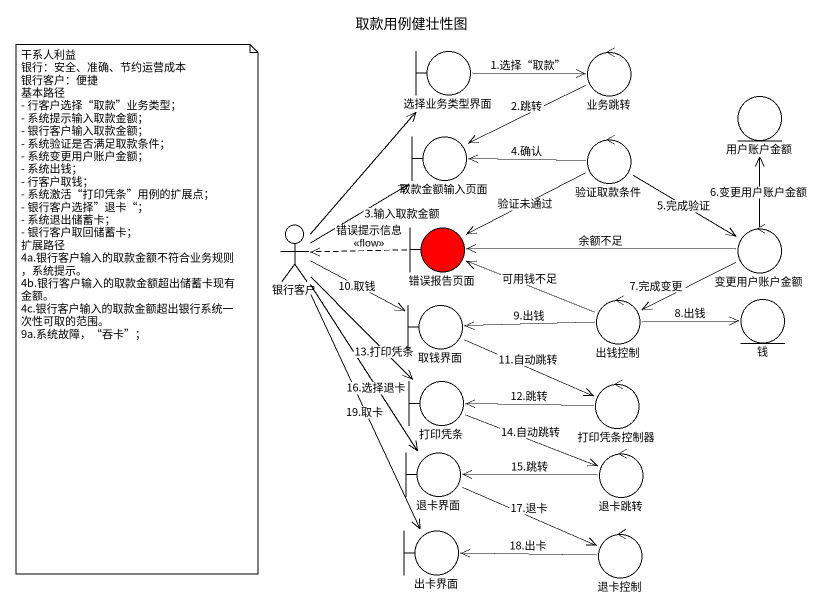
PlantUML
@startuml
title 取款用例健壮性图
boundary 选择业务类型界面
control 业务跳转
entity 用户账户金额
boundary 取款金额输入页面
control 验证取款条件
actor 银行客户
boundary 错误报告页面 #FF0000
control 变更用户账户金额
control 出钱控制
entity 钱
boundary 取钱界面
boundary 打印凭条
control 打印凭条控制器
boundary 退卡界面
control 退卡跳转
boundary 出卡界面
control 退卡控制
选择业务类型界面 -right-> 业务跳转 : 1.选择“取款”
业务跳转 -left-> 取款金额输入页面 : 2.跳转
验证取款条件 -left-> 取款金额输入页面 : 4.确认
验证取款条件 -left-> 错误报告页面 : 验证未通过
验证取款条件 -right-> 变更用户账户金额 : 5.完成验证
银行客户 -up-> 选择业务类型界面
银行客户 -up-> 取款金额输入页面 : 3.输入取款金额
银行客户 -right-> 取钱界面 : 10.取钱
银行客户 --> 打印凭条 : 13.打印凭条
银行客户 --> 退卡界面 : 16.选择退卡
银行客户 --> 出卡界面 : 19.取卡
错误报告页面 .left.> 银行客户 : 错误提示信息\n<<flow>>
变更用户账户金额 -up-> 用户账户金额 : 6.变更用户账户金额
变更用户账户金额 -left-> 错误报告页面 : 余额不足
变更用户账户金额 -left-> 出钱控制 : 7.完成变更
出钱控制 -left-> 错误报告页面 : 可用钱不足
出钱控制 -right-> 钱 : 8.出钱
出钱控制 -left-> 取钱界面 : 9.出钱
取钱界面 -right-> 打印凭条控制器 : 11.自动跳转
打印凭条 -right-> 退卡跳转 : 14.自动跳转
打印凭条控制器 -left-> 打印凭条 : 12.跳转
退卡界面 -right-> 退卡控制 : 17.退卡
退卡跳转 -left-> 退卡界面 : 15.跳转
退卡控制 -left-> 出卡界面 : 18.出卡
note as N1
  干系人利益
  银行：安全、准确、节约运营成本
  银行客户：便捷
  基本路径
  - 行客户选择“取款”业务类型；
  - 系统提示输入取款金额；
  - 银行客户输入取款金额；
  - 系统验证是否满足取款条件；
  - 系统变更用户账户金额；
  - 系统出钱；
  - 行客户取钱；
  - 系统激活“打印凭条”用例的扩展点；
  - 银行客户选择”退卡“；
  - 系统退出储蓄卡；
  - 银行客户取回储蓄卡；
  扩展路径
  4a.银行客户输入的取款金额不符合业务规则，系统提示。
  4b.银行客户输入的取款金额超出储蓄卡现有金额。
  4c.银行客户输入的取款金额超出银行系统一次性可取的范围。
  9a.系统故障，“吞卡”；
end note
@enduml
